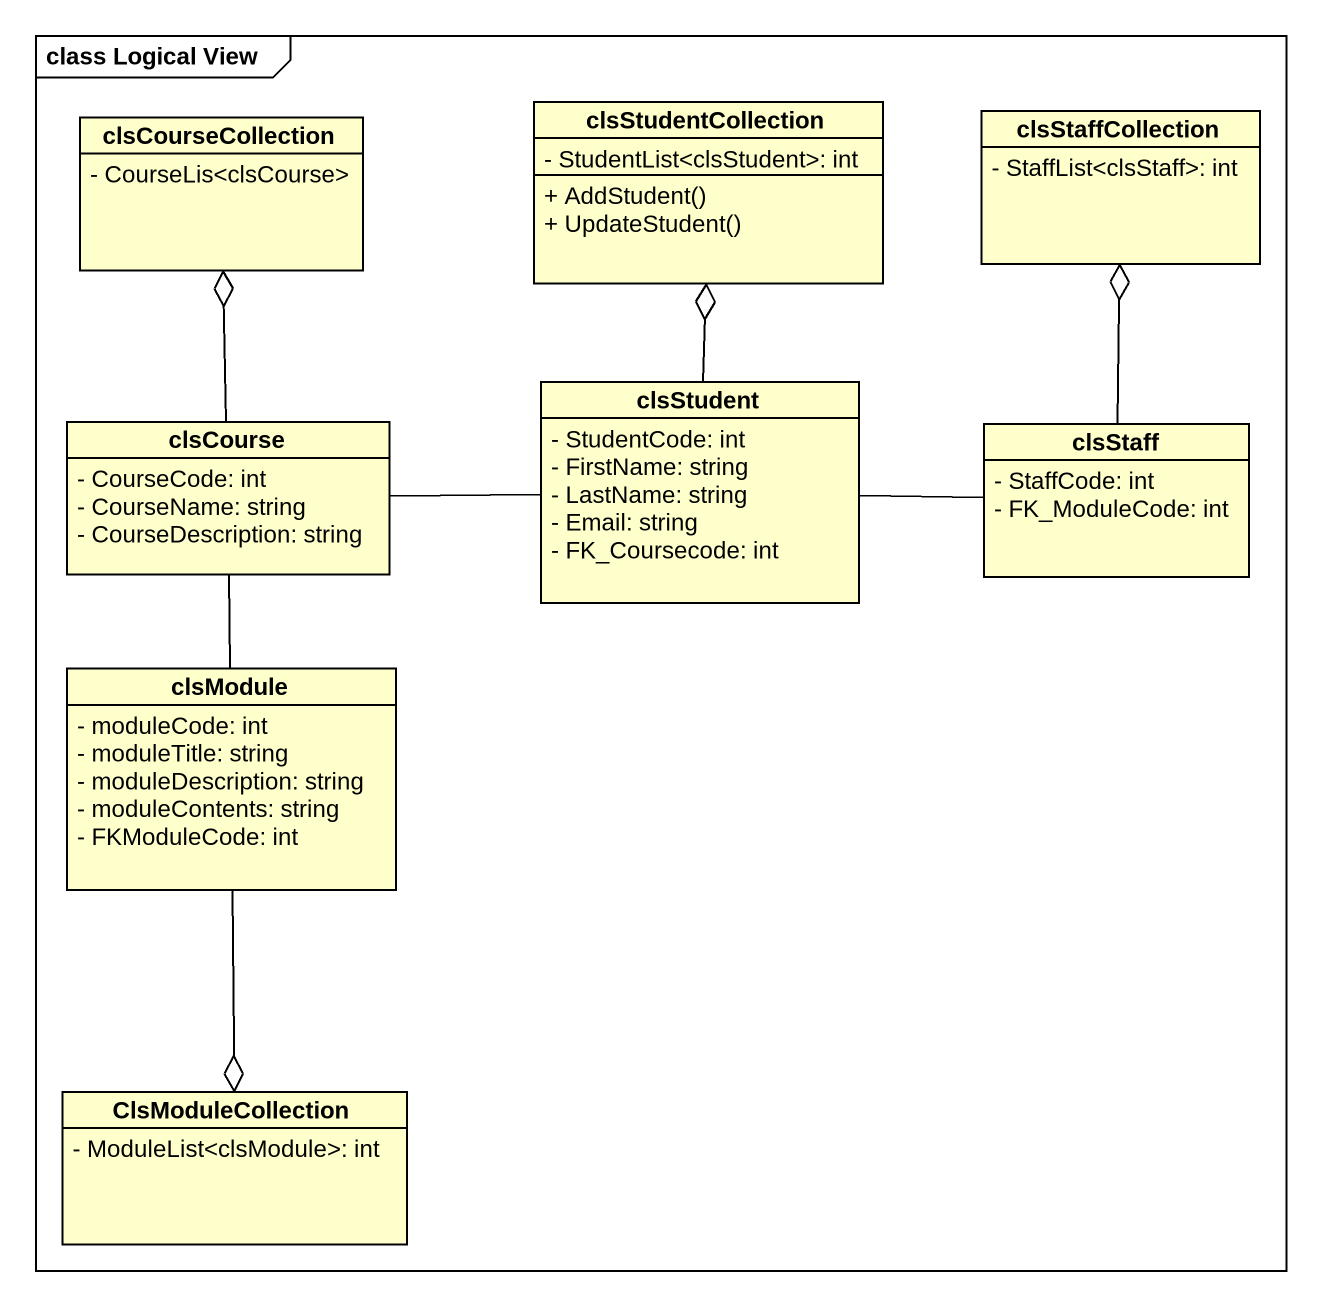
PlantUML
@startuml
mainframe class Logical View
hide circle
hide empty members
skinparam classAttributeIconSize 0
class clsCourseCollection {
  - CourseLis<clsCourse>
}
class clsStudentCollection {
  - StudentList<clsStudent>: int
  + AddStudent()
  + UpdateStudent()
}
class clsStaffCollection {
  - StaffList<clsStaff>: int
}
class clsCourse {
  - CourseCode: int
  - CourseName: string
  - CourseDescription: string
}
class clsStudent {
  - StudentCode: int
  - FirstName: string
  - LastName: string
  - Email: string
  - FK_Coursecode: int
}
class clsStaff {
  - StaffCode: int
  - FK_ModuleCode: int
}
class clsModule {
  - moduleCode: int
  - moduleTitle: string
  - moduleDescription: string
  - moduleContents: string
  - FKModuleCode: int
}
class ClsModuleCollection {
  - ModuleList<clsModule>: int
}
clsCourse -up-o clsCourseCollection
clsStudent -up-o clsStudentCollection
clsStudent -left- clsCourse
clsStaff -up-o clsStaffCollection
clsStaff -left- clsStudent
clsModule -up- clsCourse
clsModule --o ClsModuleCollection
@enduml
